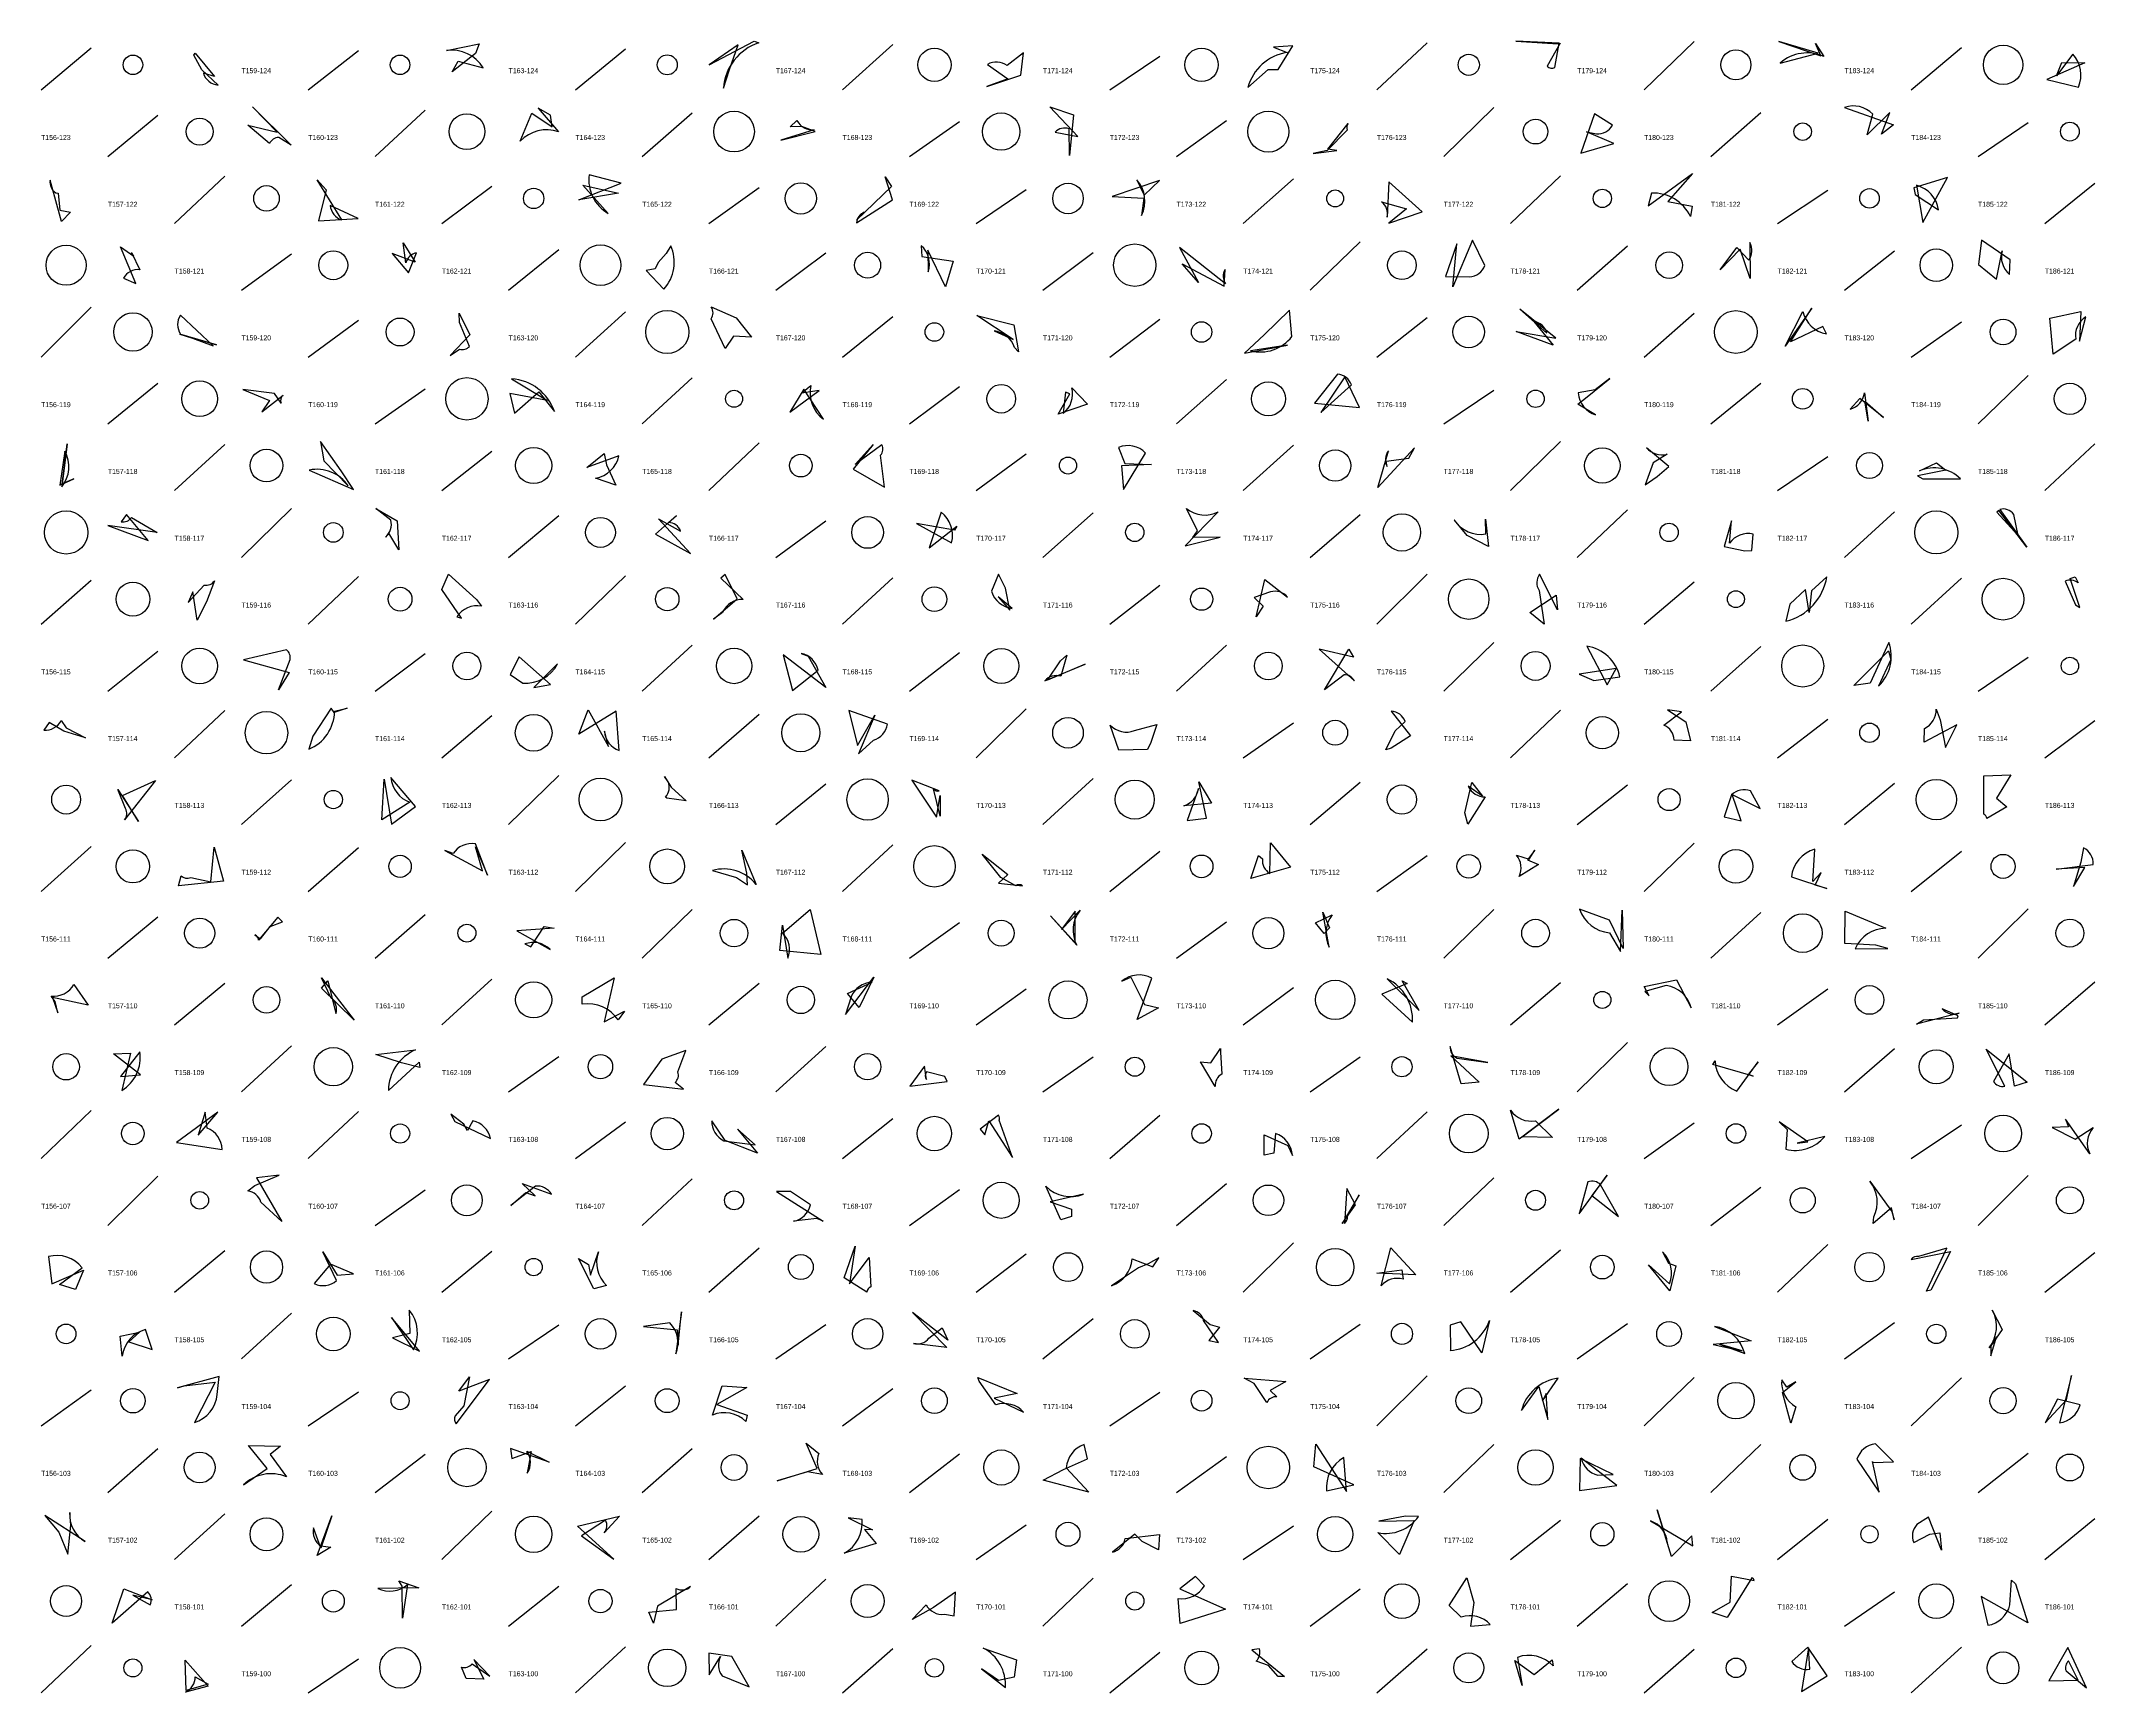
# Model space of a CAD drawing. Header units: millimetres. Extents: x -1 to 9990, y 0 to 15990.
# Drawn here: x 6240 to 7470, y 4000 to 4989 of the extents above; entities that cross this region are included whole.
import ezdxf

# ---------------------------------------------------------------- set-up
doc = ezdxf.new("R2010")
doc.units = ezdxf.units.MM
doc.layers.add('TEXT', color=3, linetype='Continuous')
doc.layers.add('WALL', color=1, linetype='Continuous')

msp = doc.modelspace()

# ---------------------------------------------------------------- linework, layer by layer
for points in [[(6332.2, 4981.9), (6343.8, 4968.1), (6337.2, 4970, 0.3), (6346, 4962.9), (6336.3, 4972), (6331.4, 4980.7)], [(6486.2, 4970.8), (6489.7, 4977.2), (6504.8, 4973.2, 0.3), (6482.7, 4983.5), (6502.3, 4987.5), (6500.2, 4981.7)], [(6640.2, 4975), (6667.1, 4989.1), (6669.8, 4988.2, 0.3), (6648.6, 4961.1), (6652.3, 4972.2), (6657.5, 4986.9)], [(6826.8, 4968.9), (6828.4, 4982.1), (6818.6, 4974.6, 0.3), (6806.8, 4975.2), (6819, 4966.7), (6806.4, 4962.1)], [(6989.6, 4986.3), (6978, 4985.5), (6986.2, 4982.3, 0.3), (6962.7, 4961.4), (6974.9, 4972.3), (6980.9, 4972.3)], [(7148.5, 4987.6), (7149.7, 4987.9), (7142, 4974.1, 0.3), (7146.6, 4973.3), (7149.1, 4988), (7123.1, 4989.2)], [(7305.9, 4980.4), (7302.7, 4987.7), (7307.7, 4979.9, 0.3), (7281.5, 4976), (7304.2, 4982), (7280.7, 4988.9)], [(7464, 4976.1), (7441.2, 4966.3), (7460.1, 4961.7, 0.3), (7456.7, 4981.4), (7447, 4968.5), (7450.1, 4976.4)], [(6366.6, 4949.9), (6389.7, 4926.8), (6382.3, 4931.5, 0.3), (6376.8, 4927.8), (6363.9, 4938.9), (6381.4, 4934.7)], [(6545, 4944.8), (6537.7, 4949.1), (6549.9, 4934.9, 0.3), (6526.9, 4929.2), (6534, 4946.1), (6546.1, 4937.8)], [(6858.2, 4945.1), (6855.8, 4920.6), (6855.7, 4936.7, 0.3), (6847.3, 4934.7), (6860.8, 4932.1), (6844.1, 4949.8)], [(7181.8, 4927.8), (7165.5, 4934.8), (7171.5, 4933.6, 0.3), (7181, 4938.9), (7170.3, 4945.6), (7162.1, 4922.1)], [(7347.2, 4946.5), (7333.7, 4933), (7336.9, 4945.5, 0.3), (7320.1, 4949.4), (7349.3, 4939.1), (7342.2, 4933.5)], [(6695.6, 4938), (6688.6, 4937.8), (6692.7, 4941.6, 0.3), (6702.9, 4936), (6683, 4929.9), (6703.6, 4935.1)], [(7015.9, 4923.6), (7010.6, 4924.5), (7022.8, 4939.9, 0.3), (7022.2, 4935.9), (7010.3, 4923.6), (7001.9, 4921.9)], [(6562.1, 4894.2), (6587.4, 4904.2), (6568.2, 4909.2, 0.3), (6579.6, 4886), (6564.4, 4902.9), (6585.9, 4898.1)], [(6749.3, 4902.2), (6728.3, 4882), (6733, 4886.7, 0.3), (6728.4, 4880.3), (6749.9, 4894.2), (6745.5, 4907.9)], [(7214.3, 4893.2), (7228.7, 4890.4), (7227.8, 4884.1, 0.3), (7204.4, 4898.2), (7202.5, 4890.6), (7229, 4910)], [(6257.6, 4886.8), (6252.2, 4881.2), (6245.4, 4905.9, 0.3), (6248.8, 4898.4), (6250.3, 4898.1), (6251.2, 4887.9)], [(6406.2, 4881.6), (6429.9, 4883), (6413.1, 4890.8, 0.3), (6420.2, 4882.1), (6405.3, 4906.1), (6410.8, 4900.2)], [(6881.5, 4896.2), (6900.4, 4895.2), (6899.1, 4884.8, 0.3), (6896.3, 4906.1), (6900.7, 4897), (6909.7, 4905.7)], [(7067.2, 4887), (7047.2, 4905), (7046.1, 4883.8, 0.3), (7042.8, 4893), (7057.8, 4888.8), (7047.2, 4880.1)], [(7361.5, 4901.3), (7362.3, 4897.3), (7376.4, 4888.1, 0.3), (7363.1, 4902.9), (7367, 4880.5), (7381.8, 4907.5)], [(6295.5, 4860.4), (6294.2, 4862.7), (6299.2, 4852.3, 0.3), (6289.3, 4847.2), (6296.8, 4844.1), (6287.5, 4866)], [(6450.2, 4862.1), (6460, 4850.5), (6464.9, 4862.4, 0.3), (6458.5, 4856.4), (6456.9, 4868.4), (6464, 4856.8)], [(6607.8, 4852.8), (6602.4, 4851.8), (6612.9, 4840.6, 0.3), (6617.1, 4866.7), (6614.3, 4862.1), (6609.5, 4856.7)], [(6781.7, 4842), (6771, 4864.1), (6771.3, 4851.1, 0.3), (6767.1, 4866.7), (6767.4, 4860.2), (6786.3, 4857.4)], [(6923.4, 4855.8), (6948.6, 4842.5), (6949.1, 4852.4, 0.3), (6949.4, 4843.9), (6921.7, 4865.6), (6933.1, 4844.7)], [(7087.8, 4867.8), (7081, 4848.2), (7095.3, 4848, 0.3), (7104.7, 4854.9), (7097.3, 4869.9), (7085.5, 4842.1)], [(7245.5, 4852.2), (7255.5, 4865.6), (7262.7, 4858, 0.3), (7263.3, 4868.5), (7263.5, 4847.1), (7257.6, 4864.7)], [(7400.3, 4855.4), (7411, 4846.6), (7414.5, 4863.7, 0.3), (7418.9, 4849.5), (7419.2, 4858.2), (7402, 4869.9)], [(6330.7, 4811.4), (6343.1, 4806.7), (6323.4, 4825.1, 0.3), (6323.5, 4813.8), (6345, 4807.4), (6323.1, 4813.8)], [(6496.7, 4813.3), (6484.9, 4801), (6490.6, 4804.8, 0.3), (6496.6, 4806.4), (6490.6, 4820.7), (6490.3, 4826.3)], [(6654.7, 4812.6), (6649.7, 4805.1), (6641.3, 4822.9, 0.3), (6641.4, 4830), (6656.2, 4823.5), (6665.4, 4811.9)], [(6822.6, 4819.3), (6825.3, 4803.2), (6822.9, 4805.7, 0.3), (6810.8, 4815.6), (6822.1, 4810.5), (6800.5, 4824.8)], [(6960.8, 4802.4), (6986.4, 4807.2), (6964.2, 4803.8, 0.3), (6989.1, 4812.3), (6987.7, 4828), (6972.4, 4813.4)], [(7147.1, 4811.4), (7125.5, 4828.7), (7141.8, 4814.4, 0.3), (7133.9, 4821.3), (7145.5, 4807.1), (7123.4, 4815.2)], [(7300.5, 4829.2), (7284.5, 4806.5), (7295.1, 4827.2, 0.3), (7309.2, 4813.9), (7307.1, 4818.3), (7287.7, 4809.2)], [(7461.5, 4827.3), (7460.7, 4809.5), (7464.5, 4824.1, 0.3), (7458.5, 4810.7), (7445, 4801.8), (7443, 4823.3)], [(6523.6, 4766.3), (6538, 4779.1), (6547.5, 4767.4, 0.3), (6521.8, 4787), (6543.2, 4774), (6520.7, 4778.2)], [(7020.8, 4788.2), (7006.5, 4766.7), (7024.8, 4783.3, 0.3), (7016.3, 4789.7), (7002.6, 4772.4), (7029.5, 4769.7)], [(7179.5, 4787.2), (7170.7, 4780.4), (7160.5, 4778.5, 0.3), (7171, 4765.3), (7160.3, 4771.8), (7166, 4776.1)], [(6376.7, 4774), (6372.2, 4767.2), (6384.9, 4777.2, 0.3), (6383.7, 4772.3), (6379.7, 4778.1), (6360.8, 4780.5)], [(6706, 4780), (6695.4, 4778.3), (6701, 4783, 0.3), (6708.5, 4762.8), (6696.8, 4780.8), (6688.4, 4767)], [(6856, 4777.9), (6853.6, 4778.9), (6852.2, 4766.3, 0.3), (6857.2, 4781.6), (6866.6, 4771.7), (6849.1, 4765.7)], [(7343.4, 4763.7), (7329.2, 4775.2), (7323.4, 4768.8, 0.3), (7332, 4778.6), (7334.3, 4761.7), (7332.2, 4773.6)], [(6252.7, 4724.1), (6255.6, 4748), (6252.4, 4722.2, 0.3), (6254.3, 4743.7), (6251.3, 4723.2), (6259.6, 4727.1)], [(6407.4, 4749.4), (6409.4, 4737.9), (6424, 4722.9, 0.3), (6400.6, 4732.3), (6427.1, 4720.7), (6419.8, 4731.8)], [(6578.6, 4735.4), (6584.2, 4723.3), (6572.1, 4727.4, 0.3), (6586.1, 4740.8), (6566.8, 4733.8), (6577.3, 4742.2)], [(6726.3, 4732.8), (6745.1, 4722), (6742.7, 4741.2, 0.3), (6743.6, 4747.5), (6727.6, 4735.7), (6738.4, 4747.7)], [(6887, 4734.9), (6888.2, 4720.6), (6901.5, 4742.5, 0.3), (6885.2, 4745.9), (6889, 4736.3), (6905, 4735.7)], [(7062.5, 4745.6), (7040.6, 4721.8), (7046.9, 4743.8, 0.3), (7046.1, 4734.4), (7045.6, 4737.7), (7059.1, 4739.5)], [(7207.8, 4728.5), (7214.9, 4734.5), (7201.4, 4745.7, 0.3), (7213.8, 4741.9), (7205.5, 4736.7), (7200.7, 4723.5)], [(7363.8, 4728.9), (7367, 4727), (7389.4, 4727.1, 0.3), (7364.9, 4731.9), (7375.1, 4736.6), (7380.8, 4732.2)], [(6304.2, 4690.1), (6291.2, 4705.8), (6288, 4701.4, 0.3), (6294.2, 4704), (6309.6, 4694.9), (6280, 4699.2)], [(6454.2, 4684.5), (6448.2, 4694.5), (6446.2, 4692.2, 0.3), (6449.4, 4702.4), (6440.4, 4709.3), (6453.2, 4702)], [(6629, 4682.3), (6609.7, 4703.1), (6623, 4695.8, 0.3), (6615.8, 4700.9), (6620.5, 4705.1), (6608, 4693.9)], [(6787.1, 4696.3), (6764.2, 4700.3), (6785.3, 4688.8, 0.3), (6779, 4707.1), (6771.9, 4685.8), (6788.4, 4698.8)], [(6929.7, 4691.9), (6932.6, 4696), (6925.9, 4709.3, 0.3), (6945, 4707.3), (6925.1, 4686.9), (6946.2, 4692.1)], [(7094.1, 4693.1), (7086.5, 4702.3), (7086.3, 4702.4, 0.3), (7105.3, 4694.1), (7105.1, 4702.9), (7106.8, 4686.6)], [(7260.4, 4683.9), (7264.6, 4684.2), (7265.3, 4694, 0.3), (7251.2, 4688.6), (7252.4, 4702), (7248, 4686.5)], [(7411.2, 4707.2), (7424.1, 4693.2), (7421.4, 4705.8, 0.3), (7413, 4708.8), (7429.3, 4686.2), (7412.4, 4708.2)], [(6330.8, 4659.3), (6328, 4653), (6337.7, 4663.4, 0.3), (6343.9, 4666), (6339.1, 4653.5), (6333.5, 4642.4)], [(6483.9, 4669.9), (6500.7, 4654.9), (6503.8, 4650.8, 0.3), (6489, 4644.5), (6491.7, 4643.6), (6480.1, 4660.8)], [(6649.7, 4669.8), (6647.1, 4667.5), (6660.5, 4654.9, 0.3), (6648.1, 4647.1), (6642.6, 4643.1), (6656.8, 4655.3)], [(6817.5, 4661.5), (6813.4, 4670), (6809.2, 4659.7, 0.3), (6821.5, 4649.5), (6813.2, 4656.4), (6820.1, 4648.4)], [(6967.6, 4644.4), (6972.9, 4666.8), (6986.5, 4656.3, 0.3), (6976.2, 4659.3), (6966.4, 4656.1), (6971.9, 4650.9)], [(7147.3, 4657.5), (7148.1, 4648.6), (7137.4, 4670, 0.3), (7137.1, 4660.2), (7140.2, 4640.1), (7131.6, 4647.1)], [(7296.6, 4660.7), (7287.3, 4652.1), (7284.9, 4641.8, 0.3), (7309.5, 4668.3), (7300.2, 4660), (7298.8, 4647.1)], [(7455.2, 4667.4), (7458.1, 4668.3), (7459.9, 4664.8, 0.3), (7452.2, 4665.7), (7458.4, 4651.6), (7460.9, 4650)], [(7025.9, 4620.2), (7005.5, 4625.1), (7026.5, 4606, 0.3), (7020.3, 4609.7), (7008.6, 4600.8), (7023.1, 4625.1)], [(7161.2, 4610.1), (7170, 4606.3), (7185.5, 4608.5, 0.3), (7165.8, 4626.9), (7177.8, 4603.7), (7183.2, 4613.5)], [(7346.3, 4624), (7347.7, 4618.9), (7340.3, 4602.9, 0.3), (7346.6, 4629.1), (7335.4, 4604.7), (7325.6, 4603.3)], [(6388.5, 4611), (6382.2, 4600.7), (6389.1, 4618.9, 0.3), (6386.9, 4624.7), (6361.3, 4618.6), (6361.2, 4618.6)], [(6526.3, 4620.5), (6520.9, 4609.9), (6528.5, 4604.8, 0.3), (6549.3, 4616.3), (6535.1, 4602.1), (6545.1, 4603.9)], [(6684.5, 4621.6), (6690, 4600.4), (6705.4, 4612.4, 0.3), (6695.2, 4622.5), (6699.3, 4620.9), (6709.9, 4602.2)], [(6850.5, 4618.1), (6854.3, 4621.4), (6850.7, 4608.8, 0.3), (6841.2, 4606.1), (6865.3, 4616), (6842.7, 4606.5)], [(6413.7, 4589.8), (6402.7, 4573), (6400.3, 4565.1, 0.3), (6415.8, 4587.9), (6423.4, 4589.8), (6415.6, 4587.1)], [(6567.6, 4588.8), (6579.8, 4566.8), (6577.4, 4575.9, 0.3), (6586.2, 4564.4), (6584.5, 4588), (6562.1, 4574.2)], [(6739.3, 4585.5), (6729.6, 4562.4), (6738.5, 4570.6, 0.3), (6746.9, 4580.2), (6723.8, 4588.3), (6728.9, 4567.3)], [(7045.3, 4564.7), (7050.9, 4576.1), (7056.9, 4581.8, 0.3), (7048.6, 4587.9), (7060.2, 4573.2), (7048.5, 4565.7)], [(7225, 4581.6), (7227.9, 4570.1), (7218, 4570.6, 0.3), (7211.8, 4579.6), (7222.4, 4587.6), (7214, 4588.7)], [(7387.3, 4579.7), (7367.8, 4569.4), (7367.9, 4577.6, 0.3), (7374.9, 4589.1), (7377.4, 4582.8), (7380.5, 4566.1)], [(6253.6, 4576), (6244.8, 4581.1), (6241.6, 4576.5, 0.3), (6252, 4582.4), (6255.1, 4578), (6266.7, 4572)], [(6902.6, 4565), (6885.5, 4564.5), (6880.3, 4579.5, 0.3), (6894.8, 4576.3), (6908.2, 4579.9), (6904.6, 4569.1)], [(6288.7, 4537.4), (6308.5, 4546.4), (6290, 4522.8, 0.3), (6290.5, 4529.6), (6285.9, 4541.1), (6298.4, 4521.9)], [(6449.8, 4520.2), (6464.2, 4530.8), (6449.5, 4548.3, 0.3), (6460.9, 4533.4), (6444.1, 4522.9), (6445.4, 4547.2)], [(6626.4, 4534.2), (6614.7, 4535.9), (6614, 4536.5, 0.3), (6615.5, 4545.7), (6613.4, 4548.9), (6617.4, 4542.5)], [(6778.5, 4537.5), (6778.4, 4525.1), (6774.5, 4541.4, 0.3), (6777.8, 4540.2), (6761.5, 4546.7), (6776.3, 4524.5)], [(6933.3, 4545.6), (6941, 4532.8), (6924.3, 4531.3, 0.3), (6933.2, 4541.7), (6926.4, 4522.5), (6937.9, 4523.9)], [(7096.8, 4545.2), (7103.3, 4537), (7094.7, 4543, 0.3), (7104.9, 4536.6), (7094.5, 4520.3), (7092.6, 4527.1)], [(7252.7, 4538), (7269.6, 4529.6), (7263.7, 4540.2, 0.3), (7252.4, 4537.8), (7247.9, 4524.6), (7258.2, 4522.3)], [(7411.1, 4535.9), (7417.2, 4530.6), (7405.2, 4523.6, 0.3), (7403.4, 4526.3), (7403.4, 4549.3), (7419.7, 4549.8)], [(6349.3, 4486.2), (6322.2, 4483.3), (6323.8, 4489.4, 0.3), (6329.6, 4488.3), (6341.7, 4485.8), (6343.6, 4506.5)], [(6500.2, 4506.7), (6507.3, 4489.8), (6500.1, 4508.4, 0.3), (6486.7, 4502.6), (6481.8, 4504.4), (6504.3, 4492.4)], [(6662.6, 4490.9), (6659.6, 4504.6), (6668.2, 4484.2, 0.3), (6642, 4492.5), (6656.5, 4488.4), (6663.1, 4484)], [(6819, 4490.1), (6813.3, 4485), (6827.8, 4483.4, 0.3), (6823.8, 4483.4), (6814.8, 4488.3), (6803.6, 4502.3)], [(6964.4, 4487.8), (6969, 4501.4), (6971.5, 4499.5, 0.3), (6975.8, 4490.8), (6976.2, 4509), (6988.2, 4494.5)], [(7130.2, 4498.9), (7136.8, 4496.1), (7125.1, 4489, 0.3), (7123.6, 4501.7), (7131.1, 4499.3), (7134.6, 4504.6)], [(7306, 4491.3), (7301.1, 4485.9), (7302.3, 4505.3, 0.3), (7288.2, 4488.7), (7309.4, 4481.7), (7302.5, 4483.8)], [(7463.9, 4494.3), (7446.8, 4493.3), (7469, 4496.2, 0.3), (7463.2, 4506), (7461.6, 4497.5), (7457.2, 4482.9)], [(6682.4, 4444.7), (6684, 4459.7), (6687.3, 4440.1, 0.3), (6684.1, 4455), (6700.5, 4469.2), (6707, 4442.2)], [(6859.2, 4468.2), (6851.2, 4457.2), (6862.2, 4468.7, 0.3), (6860.3, 4447.7), (6844.5, 4465.3), (6859.2, 4449.1)], [(7008.5, 4454.8), (7003.3, 4461.2), (7013.3, 4466, 0.3), (7011.5, 4446.7), (7007.6, 4467.5), (7011.7, 4458.2)], [(7187.5, 4445.9), (7179.3, 4462.7), (7161.4, 4469.4, 0.3), (7179.3, 4455.2), (7185.8, 4444), (7186.8, 4468.8)], [(7320.3, 4448.7), (7320.5, 4468.2), (7344.8, 4457.9, 0.3), (7326.5, 4445.7), (7345.9, 4445.8), (7338.8, 4447.8)], [(6384.6, 4461.8), (6381.7, 4464.5), (6370.3, 4450.8, 0.3), (6368.1, 4453.9), (6371.4, 4451.6), (6377.1, 4459)], [(6547.3, 4458), (6525, 4456.3), (6544.8, 4445.2, 0.3), (6529.8, 4448.5), (6533.4, 4446.9), (6541.2, 4459)], [(6407.9, 4422.1), (6411.7, 4426.4), (6416.6, 4406.8, 0.3), (6413.7, 4416.1), (6408, 4428.2), (6427.6, 4402.8)], [(6577.2, 4401.9), (6589.3, 4408.3), (6585.6, 4403, 0.3), (6564.1, 4412.4), (6564, 4416.9), (6583.3, 4428.2)], [(6729.9, 4410.4), (6722.9, 4418.9), (6737.7, 4425.6, 0.3), (6725.1, 4416.8), (6721.8, 4406.2), (6738.8, 4428.7)], [(6909.1, 4410.3), (6896.5, 4403.2), (6905.2, 4428.1, 0.3), (6887.2, 4426.3), (6892.6, 4428.6), (6900.8, 4412.3)], [(6250, 4407.2), (6248.5, 4414.1), (6246, 4417.3, 0.3), (6259.7, 4424.3), (6268.2, 4411.9), (6246.9, 4416.5)], [(7058.1, 4424.8), (7043, 4418.4), (7061.3, 4401.7, 0.3), (7046.2, 4427.7), (7065.3, 4408.7), (7055.1, 4426.5)], [(7200, 4423.1), (7219.5, 4427), (7228.2, 4410.2, 0.3), (7213.3, 4423.7), (7200.4, 4420.1), (7203, 4417.4)], [(7387.7, 4404.3), (7388.1, 4405.4), (7378.5, 4409.6, 0.3), (7388.7, 4407), (7363.1, 4400.5), (7367.4, 4403.1)], [(6283.4, 4382.7), (6293.6, 4383.1), (6288.3, 4360.8, 0.3), (6299.2, 4383.9), (6287.6, 4369.1), (6299.5, 4370.2)], [(6455.9, 4377.4), (6440.5, 4382.3), (6464.3, 4385.1, 0.3), (6448, 4360.7), (6466.4, 4377.7), (6466.8, 4374.5)], [(6600.7, 4364.4), (6624.7, 4361.5), (6619.7, 4365.5, 0.3), (6621.4, 4371.9), (6626.2, 4384.7), (6611.8, 4379.6)], [(6946.4, 4385.9), (6946.3, 4383.8), (6947.1, 4370.6, 0.3), (6943.2, 4363.2), (6934.4, 4378), (6940.5, 4377.4)], [(7101.2, 4365.8), (7090.5, 4364.7), (7083.8, 4387.2, 0.3), (7088, 4380.1), (7106.4, 4377.6), (7084.3, 4381.6)], [(7421.8, 4363.3), (7418.7, 4382.8), (7409.2, 4366.2, 0.3), (7416.1, 4363.3), (7404.9, 4385.6), (7429.5, 4365.8)], [(6782.7, 4366.2), (6781.3, 4369.2), (6770.2, 4372, 0.3), (6770.2, 4367.3), (6769.1, 4375.4), (6760.3, 4363.3)], [(7265.3, 4369.3), (7241.2, 4376.4), (7242.5, 4378.6, 0.3), (7255.5, 4360.4), (7268.4, 4378), (7262.5, 4370.6)], [(6345.8, 4347.8), (6321.2, 4329.7), (6348.5, 4325.5, 0.3), (6339.4, 4338.3), (6338.3, 4347.8), (6334, 4334.1)], [(6485.4, 4346.5), (6487.8, 4342.3), (6509.1, 4332, 0.3), (6498.6, 4342.6), (6495.3, 4336.9), (6493.2, 4340.7)], [(6669.1, 4323.2), (6649.6, 4330.8), (6641.7, 4342.7, 0.3), (6648.9, 4330.7), (6667.6, 4328.3), (6657.1, 4337.6)], [(6807.6, 4342.6), (6821.8, 4320.6), (6813.7, 4342.9, 0.3), (6813.3, 4345.9), (6802.3, 4337.6), (6805.1, 4334.3)], [(7149, 4349.6), (7125.2, 4331.6), (7120.1, 4348.9, 0.3), (7135, 4342.7), (7145.2, 4332.6), (7127, 4333.1)], [(7280.9, 4342), (7285.7, 4337.4), (7284.8, 4325.7, 0.3), (7308.2, 4333.3), (7291.7, 4329.3), (7298, 4330)], [(7444.4, 4338.6), (7458.1, 4331.7), (7469, 4338.6, 0.3), (7466.9, 4322.8), (7452.4, 4343.5), (7454.2, 4339)], [(6972.5, 4334.3), (6986.6, 4327.8), (6989.5, 4321.9, 0.3), (6979.2, 4335), (6978.2, 4323.2), (6972.4, 4322.1)], [(6369.1, 4308.4), (6384.1, 4282.3), (6371.6, 4293.9, 0.3), (6363.8, 4300.6), (6368, 4303.8), (6382.5, 4310)], [(6535.9, 4297.6), (6528.2, 4305), (6545.6, 4298.6, 0.3), (6536, 4303.5), (6521.3, 4291.8), (6530.3, 4299.6)], [(7168.7, 4297.9), (7184.6, 4285.4), (7174, 4304.3, 0.3), (7166.4, 4306), (7161.1, 4287), (7177.8, 4310)], [(7348.2, 4290.5), (7337.1, 4281.1), (7337.5, 4285.1, 0.3), (7335.1, 4306.5), (7348.3, 4288.4), (7349.7, 4283.4)], [(6708.3, 4282.5), (6704.5, 4284.2), (6690.7, 4282.5, 0.3), (6700.7, 4292.2), (6688.8, 4300.3), (6680.4, 4300.2)], [(6857.1, 4285.3), (6850.7, 4283.3), (6841.8, 4303.4, 0.3), (6864.3, 4298.7), (6844.3, 4294), (6857.1, 4289.7)], [(7027.1, 4292.3), (7022, 4302.1), (7020.5, 4281.2, 0.3), (7022.3, 4285.5), (7029.3, 4298.3), (7019.2, 4281.1)], [(6260.6, 4241.6), (6251.1, 4244.6), (6264.6, 4254.6, 0.3), (6244.4, 4261.3), (6246.4, 4245), (6265.5, 4253.1)], [(6427.1, 4251), (6413.3, 4256.8), (6403.6, 4245.1, 0.3), (6416.9, 4246.9), (6408.7, 4264.2), (6417.4, 4250.2)], [(6567.9, 4256.5), (6569.1, 4250.2), (6573.8, 4264.1, 0.3), (6578.7, 4244), (6571, 4241.9), (6561.9, 4260.2)], [(6724.2, 4244.9), (6735.9, 4260.7), (6736.9, 4243.1, 0.3), (6734.6, 4240), (6721, 4248.5), (6727.6, 4267.5)], [(6903, 4256.9), (6897.2, 4254.5), (6881.1, 4243.8, 0.3), (6893.4, 4259.9), (6905.8, 4255.2), (6909.3, 4260.6)], [(7040, 4251.4), (7054.9, 4253.4), (7055.7, 4247.7, 0.3), (7042.6, 4243.8), (7048.3, 4266.6), (7063.3, 4250.4)], [(7215.5, 4240.7), (7202.6, 4256.4), (7215.3, 4245, 0.3), (7211.1, 4264.1), (7214.7, 4257.4), (7219.1, 4255.7)], [(7369.1, 4240.6), (7381.4, 4266.3), (7364.3, 4261.4, 0.3), (7360, 4259.6), (7383.5, 4264.3), (7371.8, 4241.1)], [(6466.6, 4204.6), (6449.8, 4224.9), (6463, 4205.5, 0.3), (6460.5, 4229.3), (6460.8, 4215.3), (6450.5, 4212.7)], [(6621.6, 4208.3), (6623.5, 4228.3), (6620.2, 4203.1, 0.3), (6616.5, 4221.6), (6600.7, 4219.5), (6620.9, 4217.5)], [(6761.9, 4227.8), (6782.5, 4206.9), (6762.4, 4209.3, 0.3), (6771.7, 4212.4), (6779.6, 4218.6), (6783.1, 4211.3)], [(6939.4, 4211.1), (6945.2, 4209.9), (6936.2, 4223.1, 0.3), (6930, 4229), (6940.1, 4220.6), (6945.8, 4219.1)], [(7083.9, 4220.3), (7084.1, 4205.5), (7083.8, 4205, 0.3), (7107.4, 4223), (7102.9, 4203.6), (7090.3, 4222.2)], [(7258.7, 4204.9), (7245.2, 4208.8), (7260.3, 4203.2, 0.3), (7242.2, 4219.5), (7264.2, 4210.9), (7241.4, 4208.7)], [(7407.7, 4201.9), (7411.1, 4213.3), (7406.7, 4206.7, 0.3), (7408.5, 4229.3), (7414.5, 4217.6), (7407.6, 4207.8)], [(6292.6, 4210.2), (6306.5, 4205.7), (6302.6, 4217.7, 0.3), (6288.6, 4201.7), (6287.3, 4213.6), (6298.9, 4216)], [(6325.6, 4184), (6344.2, 4186.1), (6331.8, 4161.9, 0.3), (6345.5, 4178.8), (6346.7, 4189.4), (6321.7, 4182.7)], [(6496.6, 4189.2), (6493.2, 4171.9), (6487.9, 4165.9, 0.3), (6488.6, 4161.1), (6508.5, 4187.7), (6490.1, 4180.7)], [(6644.7, 4172.7), (6662.9, 4166.4), (6662.1, 4162.6, 0.3), (6642.1, 4166.4), (6647.9, 4183.9), (6662.7, 4182.9)], [(6824.6, 4179.4), (6810.8, 4176.5), (6828.4, 4168.1, 0.3), (6811.8, 4172.5), (6801.8, 4186.7), (6801, 4188.9)], [(6985.5, 4186.5), (6976, 4181.1), (6980.1, 4177.4, 0.3), (6974.1, 4173.9), (6966.4, 4185.3), (6960.6, 4188.4)], [(7141.4, 4179.4), (7139.2, 4175), (7148.6, 4188.5, 0.3), (7126.5, 4169.1), (7136.9, 4183.5), (7142.3, 4163.7)], [(7290.9, 4186.2), (7285.4, 4183.2), (7282.4, 4187.5, 0.3), (7290.9, 4171.4), (7287.8, 4161.6), (7282.8, 4179.9)], [(7453, 4175.5), (7455.9, 4190), (7448.8, 4161.7, 0.3), (7461.1, 4172.5), (7447.5, 4175.9), (7440.3, 4161.7)], [(6383.4, 4147.7), (6377.2, 4142.8), (6387, 4129.4, 0.3), (6361.2, 4124.6), (6375.4, 4134.4), (6364.3, 4148.1)], [(6522, 4140.4), (6533.6, 4144.5), (6531.2, 4131.7, 0.3), (6531, 4144.7), (6544.3, 4138.1), (6521.1, 4146.4)], [(6704.8, 4134.4), (6698.1, 4149.6), (6705.8, 4143.4, 0.3), (6707.9, 4130.9), (6699, 4132.4), (6680.8, 4127)], [(6852.4, 4133.8), (6866.6, 4140.2), (6864.7, 4148.8, 0.3), (6854, 4134.8), (6867.5, 4120.2), (6840.2, 4127.5)], [(7003.4, 4149), (7021.7, 4120.6), (7020.1, 4140.9, 0.3), (7009.9, 4121), (7026.2, 4124.7), (7002.3, 4135.3)], [(7336.9, 4138), (7349.4, 4138.3), (7338.5, 4149.2, 0.3), (7327.5, 4140), (7340.7, 4120.2), (7336.8, 4138.5)], [(7161.4, 4121.2), (7183.7, 4124.3), (7162.4, 4140.5, 0.3), (7172.3, 4130.5), (7181.5, 4130.9), (7161.7, 4140.4)], [(7216.5, 4081.7), (7207.9, 4109.6), (7213.9, 4090, 0.3), (7203.9, 4103), (7229.1, 4088), (7228.5, 4094)], [(6256.1, 4083), (6257.9, 4100.5), (6257.2, 4108.1, 0.3), (6266.5, 4090.7), (6242.3, 4106.3), (6250.7, 4096.3)], [(6414.2, 4106), (6407.5, 4086.6), (6403.1, 4098.8, 0.3), (6407.5, 4088), (6413.5, 4087.3), (6405.4, 4082.2)], [(6561.3, 4099.9), (6586.5, 4105.8), (6577.2, 4095.8, 0.3), (6578.1, 4103.4), (6563.6, 4094.1), (6583, 4080.2)], [(6733.1, 4097.8), (6740.2, 4089.5), (6721, 4083.6, 0.3), (6731.7, 4103.9), (6723.4, 4104.8), (6737.9, 4097.6)], [(7062.4, 4103.3), (7053.6, 4082.9), (7040.5, 4096, 0.3), (7064.9, 4105.7), (7057.1, 4105.9), (7041.2, 4102.9)], [(7378.1, 4085.4), (7370.4, 4105.3), (7363.4, 4100.8, 0.3), (7361.5, 4090), (7371.2, 4095), (7377.1, 4095.9)], [(6899.5, 4090.6), (6895, 4095), (6881.6, 4084.3, 0.3), (6889.3, 4092.4), (6909.7, 4094.9), (6909.1, 4085.7)], [(6306.6, 4055.8), (6294.9, 4058.5), (6305.4, 4052.7, 0.3), (6303.9, 4060.6), (6282.5, 4041.8), (6289.6, 4062.4)], [(6454.2, 4067.2), (6466.2, 4062.9), (6441.7, 4062.6, 0.3), (6459.5, 4064.9), (6456.5, 4044.8), (6456.3, 4063.9)], [(6604, 4048.3), (6620.5, 4050), (6620.3, 4062.5, 0.3), (6629, 4063.7), (6609.1, 4052), (6606.7, 4041.7)], [(6774.4, 4051.2), (6761.6, 4043.9), (6770, 4052.8, 0.3), (6781, 4047.1), (6786.9, 4046.2), (6787.6, 4060.4)], [(6949.3, 4050.1), (6922.2, 4041.5), (6920.9, 4056.5, 0.3), (6936.7, 4064.2), (6931.3, 4069.7), (6922, 4062.4)], [(7098, 4054.1), (7096.1, 4040), (7107.9, 4041, 0.3), (7090.5, 4045.3), (7083.2, 4052.3), (7093.9, 4069)], [(7251.5, 4054.3), (7252.4, 4070), (7266, 4067.3, 0.3), (7264.5, 4069), (7249.8, 4045.2), (7240.8, 4048.2)], [(7429.9, 4041.9), (7401.9, 4057.7), (7405.9, 4040.5, 0.3), (7419.1, 4052.7), (7420.1, 4067.6), (7422.4, 4065.4)], [(6640, 4023.8), (6640.2, 4010.8), (6646.9, 4021.8, 0.3), (6647.9, 4010.2), (6664.1, 4003.6), (6653.6, 4021.9)], [(6813.3, 4007.5), (6803.1, 4014.5), (6817.5, 4003.3, 0.3), (6804.2, 4026.8), (6824.2, 4019.9), (6822.8, 4009.4)], [(6980.9, 4009.9), (6975.1, 4016.5), (6967.7, 4019.1, 0.3), (6969.6, 4026.4), (6965.1, 4025.9), (6984.7, 4009.9)], [(7134.1, 4011), (7144.9, 4019.8), (7145.6, 4016.2, 0.3), (7124.1, 4021.3), (7127, 4004.5), (7122.5, 4019.5)], [(7309.6, 4010.3), (7298.1, 4027.5), (7288.4, 4018.9, 0.3), (7299.2, 4014.2), (7298.5, 4027.1), (7294.2, 4000.8)], [(7442.4, 4007.2), (7459.9, 4007.6), (7454.1, 4019.2, 0.3), (7452.7, 4013.2), (7465, 4003), (7453.8, 4027.2)], [(6326.3, 4019.7), (6340, 4004.1), (6326.5, 4000.5, 0.3), (6332.3, 4009.6), (6340.1, 4005.3), (6326.8, 4001.5)], [(6505.1, 4008.2), (6494.6, 4008.6), (6491.7, 4015.4, 0.3), (6498.1, 4017.4), (6508.8, 4010.1), (6499.1, 4020)]]:
    msp.add_lwpolyline(points, format="xyb", close=True)
for centre, radius in [((6775, 4975), 9.95), ((6935, 4975), 10), ((7255, 4975), 9.01), ((7415, 4975), 11.8), ((6295, 4975), 5.85), ((6455, 4975), 5.84), ((6615, 4975), 5.98), ((7095, 4975), 6.35), ((6495, 4935), 10.7), ((6655, 4935), 12.2), ((6815, 4935), 11.2), ((6975, 4935), 12.3), ((6335, 4935), 8.1), ((7135, 4935), 7.4), ((7295, 4935), 5.24), ((7455, 4935), 5.62), ((6375, 4895), 7.65), ((6535, 4895), 6.08), ((6695, 4895), 9.37), ((6855, 4895), 9.15), ((7015, 4895), 5.06), ((7175, 4895), 5.47), ((7335, 4895), 5.84), ((6255, 4855), 12), ((6415, 4855), 8.66), ((6575, 4855), 12.2), ((6735, 4855), 7.78), ((6895, 4855), 12.7), ((7055, 4855), 8.58), ((7215, 4855), 7.96), ((7375, 4855), 9.74), ((6295, 4815), 11.5), ((6455, 4815), 8.36), ((6615, 4815), 12.9), ((7095, 4815), 9.46), ((7255, 4815), 12.8), ((7415, 4815), 7.73), ((6775, 4815), 5.57), ((6935, 4815), 6.13), ((6335, 4775), 10.7), ((6495, 4775), 12.7), ((6975, 4775), 10.2), ((6655, 4775), 5.1), ((6815, 4775), 8.54), ((7135, 4775), 5.22), ((7295, 4775), 6.17), ((7455, 4775), 9.36), ((6375, 4735), 9.75), ((6535, 4735), 10.8), ((6695, 4735), 6.82), ((6855, 4735), 5.1), ((7015, 4735), 9.41), ((7175, 4735), 10.6), ((7335, 4735), 7.76), ((6255, 4695), 13), ((6415, 4695), 5.88), ((6575, 4695), 8.96), ((6735, 4695), 9.55), ((6895, 4695), 5.49), ((7055, 4695), 11.2), ((7215, 4695), 5.51), ((7375, 4695), 12.9), ((6295, 4655), 10.1), ((6455, 4655), 7.1), ((6615, 4655), 7.01), ((6775, 4655), 7.41), ((7095, 4655), 12.1), ((7415, 4655), 12.5), ((6935, 4655), 6.66), ((7255, 4655), 5.06), ((6335, 4615), 10.7), ((6655, 4615), 10.6), ((6815, 4615), 10.5), ((7295, 4615), 12.6), ((6495, 4615), 8.31), ((6975, 4615), 8.27), ((7135, 4615), 8.67), ((7455, 4615), 5.21), ((6375, 4575), 12.7), ((6535, 4575), 11), ((6695, 4575), 11.4), ((6855, 4575), 9.17), ((7015, 4575), 7.47), ((7175, 4575), 9.65), ((7335, 4575), 5.81), ((6255, 4535), 8.65), ((6415, 4535), 5.46), ((6575, 4535), 12.8), ((6735, 4535), 12.4), ((6895, 4535), 11.7), ((7055, 4535), 8.77), ((7215, 4535), 6.64), ((7375, 4535), 12.1), ((6295, 4495), 9.96), ((6615, 4495), 10.4), ((6775, 4495), 12.4), ((7095, 4495), 7.04), ((7255, 4495), 10.1), ((7415, 4495), 7.19), ((6455, 4495), 6.69), ((6935, 4495), 6.79), ((7295, 4455), 11.6), ((6335, 4455), 9.01), ((6495, 4455), 5.38), ((6655, 4455), 8.25), ((6815, 4455), 7.76), ((6975, 4455), 9.31), ((7135, 4455), 8.28), ((7455, 4455), 8.34), ((6375, 4415), 7.98), ((6535, 4415), 10.8), ((6695, 4415), 8.19), ((6855, 4415), 11.4), ((7015, 4415), 11.8), ((7175, 4415), 5.1), ((7335, 4415), 8.6), ((6255, 4375), 7.93), ((6415, 4375), 11.5), ((6575, 4375), 7.29), ((6735, 4375), 7.89), ((6895, 4375), 5.73), ((7055, 4375), 6.06), ((7215, 4375), 11.3), ((7375, 4375), 10.2), ((6615, 4335), 9.67), ((6775, 4335), 10.3), ((7095, 4335), 11.6), ((7415, 4335), 11), ((6295, 4335), 6.75), ((6455, 4335), 5.75), ((6935, 4335), 5.85), ((7255, 4335), 5.85), ((6815, 4295), 10.8), ((6335, 4295), 5.28), ((6495, 4295), 9.24), ((6655, 4295), 5.69), ((6975, 4295), 9.16), ((7135, 4295), 5.98), ((7295, 4295), 7.55), ((7455, 4295), 8.09), ((6375, 4255), 9.65), ((6535, 4255), 5.18), ((6695, 4255), 7.47), ((6855, 4255), 8.65), ((7015, 4255), 11.2), ((7175, 4255), 7.09), ((7335, 4255), 8.83), ((6255, 4215), 5.89), ((6415, 4215), 10.1), ((6575, 4215), 9.13), ((6735, 4215), 9.13), ((6895, 4215), 8.54), ((7055, 4215), 6.34), ((7215, 4215), 7.46), ((7375, 4215), 5.77), ((6295, 4175), 7.35), ((6615, 4175), 7.16), ((6775, 4175), 7.7), ((7095, 4175), 7.7), ((7255, 4175), 10.9), ((7415, 4175), 7.85), ((6455, 4175), 5.38), ((6935, 4175), 6.22), ((6495, 4135), 11.5), ((6815, 4135), 10.5), ((6975, 4135), 12.7), ((7135, 4135), 10.6), ((6335, 4135), 9.25), ((6655, 4135), 7.74), ((7295, 4135), 7.66), ((7455, 4135), 8.06), ((6375, 4095), 9.86), ((6535, 4095), 10.9), ((6695, 4095), 10.7), ((6855, 4095), 7.17), ((7015, 4095), 10.6), ((7175, 4095), 6.97), ((7335, 4095), 5.18), ((6255, 4055), 9.26), ((6415, 4055), 6.55), ((6575, 4055), 6.98), ((6735, 4055), 9.91), ((6895, 4055), 5.45), ((7055, 4055), 10.4), ((7215, 4055), 12.2), ((7375, 4055), 10.4), ((6455, 4015), 12.2), ((6615, 4015), 11.2), ((6935, 4015), 10.1), ((7095, 4015), 9), ((7415, 4015), 9.51), ((6295, 4015), 5.39), ((6775, 4015), 5.52), ((7255, 4015), 5.84)]:
    msp.add_circle(centre, radius)
at = {"layer": 'WALL'}
for p, q in [((6240, 4960), (6270, 4985.1)), ((6400, 4960), (6430, 4983.5)), ((6560, 4960), (6590, 4984.6)), ((6720, 4960), (6750, 4987.1)), ((7040, 4960), (7070, 4988.2)), ((7200, 4960), (7230, 4989)), ((7360, 4960), (7390, 4985.3)), ((6880, 4960), (6910, 4980.2)), ((6280, 4920), (6310, 4944.9)), ((6440, 4920), (6470, 4947.8)), ((6600, 4920), (6630, 4946.2)), ((7080, 4920), (7110, 4949.5)), ((7240, 4920), (7270, 4946.5)), ((6760, 4920), (6790, 4941.1)), ((6920, 4920), (6950, 4941.6)), ((7400, 4920), (7430, 4940.4)), ((6320, 4880), (6350, 4908.3)), ((7120, 4880), (7150, 4908.5)), ((6480, 4880), (6510, 4902.3)), ((6640, 4880), (6670, 4901.6)), ((6800, 4880), (6830, 4900.4)), ((6960, 4880), (6990, 4906.8)), ((7280, 4880), (7310, 4900)), ((7440, 4880), (7470, 4904.2)), ((6360, 4840), (6390, 4861.8)), ((6520, 4840), (6550, 4864.4)), ((6680, 4840), (6710, 4862.4)), ((6840, 4840), (6870, 4862.6)), ((7000, 4840), (7030, 4868.9)), ((7160, 4840), (7190, 4866.6)), ((7320, 4840), (7350, 4863.7)), ((6240, 4800), (6270, 4829.9)), ((6400, 4800), (6430, 4822.1)), ((6560, 4800), (6590, 4827)), ((6720, 4800), (6750, 4824.3)), ((6880, 4800), (6910, 4822.6)), ((7040, 4800), (7070, 4823.7)), ((7200, 4800), (7230, 4826.3)), ((7360, 4800), (7390, 4821)), ((6600, 4760), (6630, 4787.5)), ((6920, 4760), (6950, 4786.5)), ((7400, 4760), (7430, 4789)), ((6280, 4760), (6310, 4784.4)), ((6440, 4760), (6470, 4780.9)), ((6760, 4760), (6790, 4782.3)), ((7080, 4760), (7110, 4780.1)), ((7240, 4760), (7270, 4784.4)), ((6640, 4720), (6670, 4748.7)), ((7120, 4720), (7150, 4749.4)), ((7440, 4720), (7470, 4748.1)), ((6320, 4720), (6350, 4747.7)), ((6480, 4720), (6510, 4743.6)), ((6800, 4720), (6830, 4742)), ((6960, 4720), (6990, 4747.2)), ((7280, 4720), (7310, 4740.5)), ((6360, 4680), (6390, 4709.3)), ((6520, 4680), (6550, 4705.2)), ((6680, 4680), (6710, 4702)), ((6840, 4680), (6870, 4706.8)), ((7000, 4680), (7030, 4705.8)), ((7160, 4680), (7190, 4708.6)), ((7320, 4680), (7350, 4707.3)), ((6240, 4640), (6270, 4666.4)), ((6400, 4640), (6430, 4668.6)), ((6560, 4640), (6590, 4669)), ((6720, 4640), (6750, 4667.8)), ((6880, 4640), (6910, 4663.3)), ((7040, 4640), (7070, 4669.9)), ((7200, 4640), (7230, 4665.3)), ((7360, 4640), (7390, 4667.6)), ((6600, 4600), (6630, 4627.4)), ((6920, 4600), (6950, 4627.4)), ((7080, 4600), (7110, 4629.1)), ((7240, 4600), (7270, 4626.6)), ((6280, 4600), (6310, 4623.8)), ((6440, 4600), (6470, 4622.5)), ((6760, 4600), (6790, 4623.1)), ((7400, 4600), (7430, 4620.2)), ((6320, 4560), (6350, 4588.3)), ((6800, 4560), (6830, 4589.3)), ((7120, 4560), (7150, 4588.6)), ((6480, 4560), (6510, 4585.4)), ((6640, 4560), (6670, 4586.1)), ((6960, 4560), (6990, 4580.9)), ((7280, 4560), (7310, 4583.1)), ((7440, 4560), (7470, 4582.4)), ((6360, 4520), (6390, 4546.8)), ((6520, 4520), (6550, 4549.5)), ((6680, 4520), (6710, 4544.5)), ((6840, 4520), (6870, 4547.6)), ((7000, 4520), (7030, 4545.4)), ((7160, 4520), (7190, 4543.8)), ((7320, 4520), (7350, 4544.9)), ((6240, 4480), (6270, 4506.9)), ((6400, 4480), (6430, 4506.2)), ((6560, 4480), (6590, 4509.3)), ((6720, 4480), (6750, 4507.8)), ((6880, 4480), (6910, 4504)), ((7200, 4480), (7230, 4508.8)), ((7360, 4480), (7390, 4504)), ((7040, 4480), (7070, 4501.4)), ((6440, 4440), (6470, 4466.1)), ((6600, 4440), (6630, 4469.2)), ((7080, 4440), (7110, 4469.1)), ((7240, 4440), (7270, 4467.3)), ((7400, 4440), (7430, 4469.6)), ((6280, 4440), (6310, 4464.8)), ((6760, 4440), (6790, 4461.3)), ((6920, 4440), (6950, 4461.8)), ((6320, 4400), (6350, 4425.1)), ((6480, 4400), (6510, 4427.4)), ((6640, 4400), (6670, 4425.1)), ((6800, 4400), (6830, 4421.6)), ((6960, 4400), (6990, 4422.4)), ((7120, 4400), (7150, 4425.5)), ((7280, 4400), (7310, 4421.6)), ((7440, 4400), (7470, 4425.9)), ((6360, 4360), (6390, 4387.6)), ((6520, 4360), (6550, 4381.2)), ((6680, 4360), (6710, 4387.1)), ((6840, 4360), (6870, 4381)), ((7000, 4360), (7030, 4381)), ((7160, 4360), (7190, 4389.5)), ((7320, 4360), (7350, 4385.9)), ((6240, 4320), (6270, 4348.7)), ((6400, 4320), (6430, 4348.2)), ((6560, 4320), (6590, 4342)), ((6720, 4320), (6750, 4344)), ((6880, 4320), (6910, 4346)), ((7040, 4320), (7070, 4348)), ((7200, 4320), (7230, 4341.4)), ((7360, 4320), (7390, 4340.2)), ((6280, 4280), (6310, 4309.4)), ((6600, 4280), (6630, 4307.8)), ((6920, 4280), (6950, 4305)), ((7080, 4280), (7110, 4308.4)), ((7400, 4280), (7430, 4309.8)), ((6440, 4280), (6470, 4301.2)), ((6760, 4280), (6790, 4301.5)), ((7240, 4280), (7270, 4302.8)), ((6960, 4240), (6990, 4269.6)), ((7280, 4240), (7310, 4268.6)), ((6320, 4240), (6350, 4264.9)), ((6480, 4240), (6510, 4264.5)), ((6640, 4240), (6670, 4266.5)), ((6800, 4240), (6830, 4262.9)), ((7120, 4240), (7150, 4265.4)), ((7440, 4240), (7470, 4263.7)), ((6360, 4200), (6390, 4227.4)), ((6520, 4200), (6550, 4220.5)), ((6680, 4200), (6710, 4220.6)), ((6840, 4200), (6870, 4224.3)), ((7000, 4200), (7030, 4220.9)), ((7160, 4200), (7190, 4221.3)), ((7320, 4200), (7350, 4221.8)), ((6560, 4160), (6590, 4183.9)), ((6720, 4160), (6750, 4182.4)), ((7040, 4160), (7070, 4189.8)), ((7200, 4160), (7230, 4188.8)), ((7360, 4160), (7390, 4188.7)), ((6240, 4160), (6270, 4181.6)), ((6400, 4160), (6430, 4180.3)), ((6880, 4160), (6910, 4180.1)), ((6280, 4120), (6310, 4146.4)), ((6600, 4120), (6630, 4146.4)), ((7080, 4120), (7110, 4148.8)), ((7240, 4120), (7270, 4148.7)), ((6440, 4120), (6470, 4142.9)), ((6760, 4120), (6790, 4143.1)), ((6920, 4120), (6950, 4141.6)), ((7400, 4120), (7430, 4143.6)), ((6480, 4080), (6510, 4108.8)), ((6320, 4080), (6350, 4107.2)), ((6640, 4080), (6670, 4106.1)), ((6800, 4080), (6830, 4100.6)), ((6960, 4080), (6990, 4100)), ((7120, 4080), (7150, 4103.5)), ((7280, 4080), (7310, 4104.1)), ((7440, 4080), (7470, 4104.4)), ((6360, 4040), (6390, 4065)), ((6520, 4040), (6550, 4063.9)), ((6680, 4040), (6710, 4068.2)), ((6840, 4040), (6870, 4068.8)), ((7000, 4040), (7030, 4062.3)), ((7160, 4040), (7190, 4065.5)), ((7320, 4040), (7350, 4060.6)), ((6240, 4000), (6270, 4028.3)), ((6560, 4000), (6590, 4027.6)), ((6720, 4000), (6750, 4026.6)), ((6880, 4000), (6910, 4024.4)), ((7040, 4000), (7070, 4026.4)), ((7200, 4000), (7230, 4026.3)), ((7360, 4000), (7390, 4027.4)), ((6400, 4000), (6430, 4020.5))]:
    msp.add_line(p, q, dxfattribs=at)

# ---------------------------------------------------------------- texts
at = {"layer": 'TEXT'}
for s, p in [('T159-124', (6360, 4970)), ('T163-124', (6520, 4970)), ('T167-124', (6680, 4970)), ('T171-124', (6840, 4970)), ('T175-124', (7000, 4970)), ('T179-124', (7160, 4970)), ('T183-124', (7320, 4970)), ('T156-123', (6240, 4930)), ('T160-123', (6400, 4930)), ('T164-123', (6560, 4930)), ('T168-123', (6720, 4930)), ('T172-123', (6880, 4930)), ('T176-123', (7040, 4930)), ('T180-123', (7200, 4930)), ('T184-123', (7360, 4930)), ('T157-122', (6280, 4890)), ('T161-122', (6440, 4890)), ('T165-122', (6600, 4890)), ('T169-122', (6760, 4890)), ('T173-122', (6920, 4890)), ('T177-122', (7080, 4890)), ('T181-122', (7240, 4890)), ('T185-122', (7400, 4890)), ('T158-121', (6320, 4850)), ('T162-121', (6480, 4850)), ('T166-121', (6640, 4850)), ('T170-121', (6800, 4850)), ('T174-121', (6960, 4850)), ('T178-121', (7120, 4850)), ('T182-121', (7280, 4850)), ('T186-121', (7440, 4850)), ('T159-120', (6360, 4810)), ('T163-120', (6520, 4810)), ('T167-120', (6680, 4810)), ('T171-120', (6840, 4810)), ('T175-120', (7000, 4810)), ('T179-120', (7160, 4810)), ('T183-120', (7320, 4810)), ('T156-119', (6240, 4770)), ('T160-119', (6400, 4770)), ('T164-119', (6560, 4770)), ('T168-119', (6720, 4770)), ('T172-119', (6880, 4770)), ('T176-119', (7040, 4770)), ('T180-119', (7200, 4770)), ('T184-119', (7360, 4770)), ('T157-118', (6280, 4730)), ('T161-118', (6440, 4730)), ('T165-118', (6600, 4730)), ('T169-118', (6760, 4730)), ('T173-118', (6920, 4730)), ('T177-118', (7080, 4730)), ('T181-118', (7240, 4730)), ('T185-118', (7400, 4730)), ('T158-117', (6320, 4690)), ('T162-117', (6480, 4690)), ('T166-117', (6640, 4690)), ('T170-117', (6800, 4690)), ('T174-117', (6960, 4690)), ('T178-117', (7120, 4690)), ('T182-117', (7280, 4690)), ('T186-117', (7440, 4690)), ('T159-116', (6360, 4650)), ('T163-116', (6520, 4650)), ('T167-116', (6680, 4650)), ('T171-116', (6840, 4650)), ('T175-116', (7000, 4650)), ('T179-116', (7160, 4650)), ('T183-116', (7320, 4650)), ('T156-115', (6240, 4610)), ('T160-115', (6400, 4610)), ('T164-115', (6560, 4610)), ('T168-115', (6720, 4610)), ('T172-115', (6880, 4610)), ('T176-115', (7040, 4610)), ('T180-115', (7200, 4610)), ('T184-115', (7360, 4610)), ('T157-114', (6280, 4570)), ('T161-114', (6440, 4570)), ('T165-114', (6600, 4570)), ('T169-114', (6760, 4570)), ('T173-114', (6920, 4570)), ('T177-114', (7080, 4570)), ('T181-114', (7240, 4570)), ('T185-114', (7400, 4570)), ('T158-113', (6320, 4530)), ('T162-113', (6480, 4530)), ('T166-113', (6640, 4530)), ('T170-113', (6800, 4530)), ('T174-113', (6960, 4530)), ('T178-113', (7120, 4530)), ('T182-113', (7280, 4530)), ('T186-113', (7440, 4530)), ('T159-112', (6360, 4490)), ('T163-112', (6520, 4490)), ('T167-112', (6680, 4490)), ('T171-112', (6840, 4490)), ('T175-112', (7000, 4490)), ('T179-112', (7160, 4490)), ('T183-112', (7320, 4490)), ('T156-111', (6240, 4450)), ('T160-111', (6400, 4450)), ('T164-111', (6560, 4450)), ('T168-111', (6720, 4450)), ('T172-111', (6880, 4450)), ('T176-111', (7040, 4450)), ('T180-111', (7200, 4450)), ('T184-111', (7360, 4450)), ('T157-110', (6280, 4410)), ('T161-110', (6440, 4410)), ('T165-110', (6600, 4410)), ('T169-110', (6760, 4410)), ('T173-110', (6920, 4410)), ('T177-110', (7080, 4410)), ('T181-110', (7240, 4410)), ('T185-110', (7400, 4410)), ('T158-109', (6320, 4370)), ('T162-109', (6480, 4370)), ('T166-109', (6640, 4370)), ('T170-109', (6800, 4370)), ('T174-109', (6960, 4370)), ('T178-109', (7120, 4370)), ('T182-109', (7280, 4370)), ('T186-109', (7440, 4370)), ('T159-108', (6360, 4330)), ('T163-108', (6520, 4330)), ('T167-108', (6680, 4330)), ('T171-108', (6840, 4330)), ('T175-108', (7000, 4330)), ('T179-108', (7160, 4330)), ('T183-108', (7320, 4330)), ('T156-107', (6240, 4290)), ('T160-107', (6400, 4290)), ('T164-107', (6560, 4290)), ('T168-107', (6720, 4290)), ('T172-107', (6880, 4290)), ('T176-107', (7040, 4290)), ('T180-107', (7200, 4290)), ('T184-107', (7360, 4290)), ('T157-106', (6280, 4250)), ('T161-106', (6440, 4250)), ('T165-106', (6600, 4250)), ('T169-106', (6760, 4250)), ('T173-106', (6920, 4250)), ('T177-106', (7080, 4250)), ('T181-106', (7240, 4250)), ('T185-106', (7400, 4250)), ('T158-105', (6320, 4210)), ('T162-105', (6480, 4210)), ('T166-105', (6640, 4210)), ('T170-105', (6800, 4210)), ('T174-105', (6960, 4210)), ('T178-105', (7120, 4210)), ('T182-105', (7280, 4210)), ('T186-105', (7440, 4210)), ('T159-104', (6360, 4170)), ('T163-104', (6520, 4170)), ('T167-104', (6680, 4170)), ('T171-104', (6840, 4170)), ('T175-104', (7000, 4170)), ('T179-104', (7160, 4170)), ('T183-104', (7320, 4170)), ('T156-103', (6240, 4130)), ('T160-103', (6400, 4130)), ('T164-103', (6560, 4130)), ('T168-103', (6720, 4130)), ('T172-103', (6880, 4130)), ('T176-103', (7040, 4130)), ('T180-103', (7200, 4130)), ('T184-103', (7360, 4130)), ('T157-102', (6280, 4090)), ('T161-102', (6440, 4090)), ('T165-102', (6600, 4090)), ('T169-102', (6760, 4090)), ('T173-102', (6920, 4090)), ('T177-102', (7080, 4090)), ('T181-102', (7240, 4090)), ('T185-102', (7400, 4090)), ('T158-101', (6320, 4050)), ('T162-101', (6480, 4050)), ('T166-101', (6640, 4050)), ('T170-101', (6800, 4050)), ('T174-101', (6960, 4050)), ('T178-101', (7120, 4050)), ('T182-101', (7280, 4050)), ('T186-101', (7440, 4050)), ('T159-100', (6360, 4010)), ('T163-100', (6520, 4010)), ('T167-100', (6680, 4010)), ('T171-100', (6840, 4010)), ('T175-100', (7000, 4010)), ('T179-100', (7160, 4010)), ('T183-100', (7320, 4010))]:
    msp.add_text(s, height=3, dxfattribs=at).set_placement(p)

doc.saveas('drawing.dxf')
